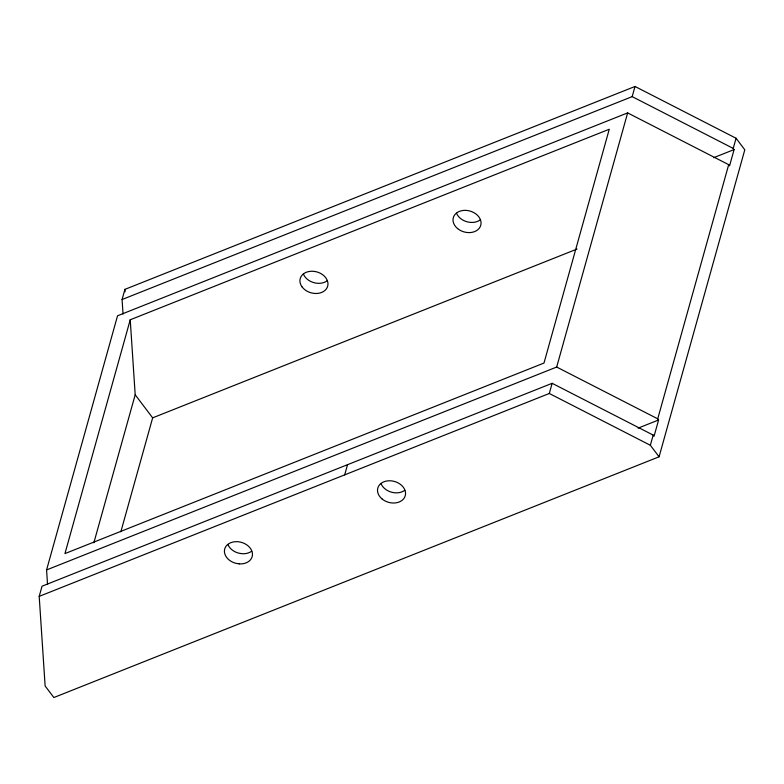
<?xml version="1.0" encoding="UTF-8"?>
<svg xmlns="http://www.w3.org/2000/svg" width="784" height="784" viewBox="0 0 784 784"><rect width="100%" height="100%" fill="white"/><g stroke="black" fill="none" stroke-linecap="round" stroke-linejoin="round"><path stroke-width="1.18" d="M123.039 314.061L122.079 299.527L124.921 289.365L635.02 86.465L736.068 138.249L744.8 149.793L659.079 456.798L53.861 697.535L45.129 685.99L39.2 596.369L42.042 586.207L552.142 383.307L653.19 435.091L654.062 436.247L658.599 419.979L657.727 418.823L556.679 367.039L46.579 569.939L47.54 584.472M46.579 569.939L117.541 315.795L627.641 112.896L728.689 164.679L729.561 165.836L734.098 149.568L733.226 148.411L632.178 96.628L122.079 299.527M130.232 319.784L64.945 553.602L543.988 363.051L609.266 129.242L130.232 319.784L135.191 394.773L93.855 542.812M120.834 531.826L152.655 417.852L577.034 249.057M344.686 474.859L347.528 464.696M39.2 596.369L549.3 393.48L552.142 383.307M556.679 367.039L627.641 112.896M632.178 96.628L635.02 86.465M659.079 456.798L650.348 445.263L653.19 435.091M657.727 418.823L728.689 164.679M733.226 148.411L736.068 138.249M713.626 157.711L734.098 149.568M638.127 428.123L658.599 419.979M549.3 393.48L650.348 445.263M135.191 394.773L152.655 417.852M124.921 289.365L125.077 291.785M251.713 551.162A14.249 10.849 15.6 0 1 242.021 553.71L238.365 553.073A14.249 10.849 15.6 0 1 227.938 544.527M404.799 490.274A14.249 10.849 15.6 0 1 381.024 483.63M480.298 219.863A14.249 10.849 15.6 0 1 456.523 213.219M327.212 280.75A14.249 10.849 15.6 0 1 303.437 274.116M239.179 563.872L235.533 563.235A14.249 10.849 15.6 0 1 227.242 544.89A14.249 10.849 15.6 0 1 250.831 549.006A14.249 10.849 15.6 0 1 239.179 563.872M457.64 228.614A14.249 10.849 15.6 0 0 480.759 225.312A14.249 10.849 15.6 0 0 462.697 210.514A14.249 10.849 15.6 0 0 457.64 228.614M302.183 287.052A14.249 10.849 15.6 0 0 326.448 288.777A14.249 10.849 15.6 0 0 313.218 271.284A14.249 10.849 15.6 0 0 302.183 287.052M382.141 499.026A14.249 10.849 15.6 0 0 405.259 495.723A14.249 10.849 15.6 0 0 387.198 480.925A14.249 10.849 15.6 0 0 382.141 499.026"/></g></svg>
